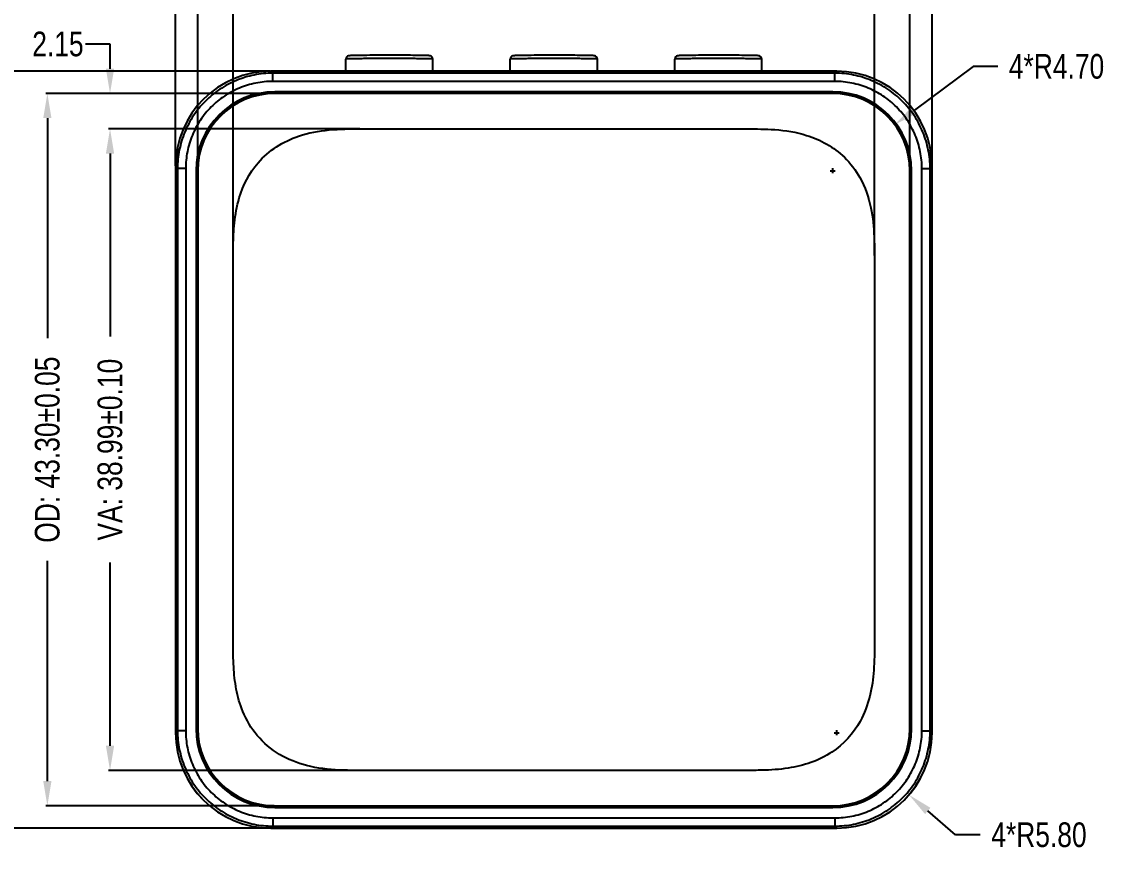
# Model space of a CAD drawing. Header units: inches. Extents: x -3 to 198, y -225 to -95.
# Drawn here: x 30.9 to 97.5, y -189.2 to -138.8 of the extents above; entities that cross this region are included whole.
import ezdxf

# ---------------------------------------------------------------- set-up
doc = ezdxf.new("R2010")
doc.units = ezdxf.units.IN
doc.header["$LTSCALE"] = 1.21
doc.header["$MEASUREMENT"] = 0
doc.header["$PDMODE"] = 3
doc.header["$PDSIZE"] = 0.3125
doc.layers.get('0').update_dxf_attribs({"linetype": 'CONTINUOUS'})
doc.layers.get('Defpoints').update_dxf_attribs({"linetype": 'CONTINUOUS'})
doc.layers.add('DIM', color=3, linetype='CONTINUOUS')
doc.styles.get("Standard").update_dxf_attribs({"font": 'txt', "width": 0.8})
doc.dimstyles.get("Standard").update_dxf_attribs({"dimtxt": 0.15625, "dimasz": 0.1875, "dimexe": 0.125, "dimexo": 0.0625, "dimgap": 0.09, "dimtad": 0, "dimtih": 1, "dimtoh": 1, "dimzin": 4, "dimdsep": 46, "dimtxsty": 'STANDARD', "dimblk": '_FILLED', "dimblk1": '_FILLED', "dimblk2": '_FILLED', "dimcen": 0.09, "dimazin": 1, "dimtp": 0.01, "dimtm": 0.01, "dimtfac": 1, "dimtofl": 0, "dimtmove": 0, "dimatfit": 3, "dimldrblk": '_FILLED', "dimfxl": 1, "dimtolj": 1, "dimtzin": 4, "dimarcsym": 0})

# ---------------------------------------------------------------- blocks, each defined once
blk = doc.blocks.new('_FILLED')
at = {"color": 0, "linetype": 'ByBlock'}
blk.add_solid([(0, 0), (-1, 0.167), (-1, -0.167)], dxfattribs=at)
blk = doc.blocks.new('*D34')
at = {"layer": 'Defpoints', "color": 0}
for p in [(82.697, -136.637), (43.707, -153.075), (82.697, -153.075)]:
    blk.add_point(p, dxfattribs=at)
at = {"layer": 'DIM', "color": 0, "lineweight": -2}
for p, q in [((43.707, -153.028), (43.707, -136.543)), ((45.207, -136.637), (56.334, -136.637)), ((81.197, -136.637), (70.069, -136.637)), ((82.697, -153.028), (82.697, -136.543))]:
    blk.add_line(p, q, dxfattribs=at)
at = {"layer": 'DIM', "color": 0, "lineweight": -2, "xscale": 1.5, "yscale": 1.5, "zscale": 1.5, "rotation": 180}
blk.add_blockref('_FILLED', (43.707, -136.637), dxfattribs=at)
at = {"layer": 'DIM', "color": 0, "lineweight": -2, "xscale": 1.5, "yscale": 1.5, "zscale": 1.5}
blk.add_blockref('_FILLED', (82.697, -136.637), dxfattribs=at)
at = {"layer": 'DIM', "color": 0, "insert": (63.202, -136.637), "char_height": 1.5, "attachment_point": 5}
blk.add_mtext('\\A1;VA: 38.99%%p0.10', dxfattribs=at)
blk = doc.blocks.new('*D35')
at = {"layer": 'Defpoints', "color": 0}
for p in [(51.456, -145.327), (36.218, -184.317), (51.456, -184.317)]:
    blk.add_point(p, dxfattribs=at)
at = {"layer": 'DIM', "color": 0, "lineweight": -2}
for p, q in [((51.409, -145.327), (36.124, -145.327)), ((36.218, -146.827), (36.218, -157.954)), ((36.218, -182.817), (36.218, -171.689)), ((51.409, -184.317), (36.124, -184.317))]:
    blk.add_line(p, q, dxfattribs=at)
at = {"layer": 'DIM', "color": 0, "lineweight": -2, "xscale": 1.5, "yscale": 1.5, "zscale": 1.5}
for p, rotation in [((36.218, -145.327), 90), ((36.218, -184.317), 270)]:
    blk.add_blockref('_FILLED', p, dxfattribs=dict(at, rotation=rotation))
at = {"layer": 'DIM', "color": 0, "insert": (36.218, -164.822), "char_height": 1.5, "attachment_point": 5, "rotation": 90}
blk.add_mtext('\\A1;VA: 38.99%%p0.10', dxfattribs=at)
blk = doc.blocks.new('*D36')
at = {"layer": 'Defpoints', "color": 0}
for p in [(46.247, -143.172), (32.408, -186.472), (46.247, -186.472)]:
    blk.add_point(p, dxfattribs=at)
at = {"layer": 'DIM', "color": 0, "lineweight": -2}
for p, q in [((46.2, -143.172), (32.315, -143.172)), ((32.408, -144.672), (32.408, -158.054)), ((32.408, -184.972), (32.408, -171.589)), ((46.2, -186.472), (32.315, -186.472))]:
    blk.add_line(p, q, dxfattribs=at)
at = {"layer": 'DIM', "color": 0, "lineweight": -2, "xscale": 1.5, "yscale": 1.5, "zscale": 1.5}
for p, rotation in [((32.408, -143.172), 90), ((32.408, -186.472), 270)]:
    blk.add_blockref('_FILLED', p, dxfattribs=dict(at, rotation=rotation))
at = {"layer": 'DIM', "color": 0, "insert": (32.408, -164.822), "char_height": 1.5, "attachment_point": 5, "rotation": 90}
blk.add_mtext('\\A1;OD: 43.30%%p0.05', dxfattribs=at)
blk = doc.blocks.new('*D37')
at = {"layer": 'Defpoints', "color": 0}
for p in [(84.852, -133.686), (41.552, -147.867), (84.852, -147.867)]:
    blk.add_point(p, dxfattribs=at)
at = {"layer": 'DIM', "color": 0, "lineweight": -2}
for p, q in [((41.552, -147.82), (41.552, -133.592)), ((43.052, -133.686), (56.434, -133.686)), ((83.352, -133.686), (69.969, -133.686)), ((84.852, -147.82), (84.852, -133.592))]:
    blk.add_line(p, q, dxfattribs=at)
at = {"layer": 'DIM', "color": 0, "lineweight": -2, "xscale": 1.5, "yscale": 1.5, "zscale": 1.5, "rotation": 180}
blk.add_blockref('_FILLED', (41.552, -133.686), dxfattribs=at)
at = {"layer": 'DIM', "color": 0, "lineweight": -2, "xscale": 1.5, "yscale": 1.5, "zscale": 1.5}
blk.add_blockref('_FILLED', (84.852, -133.686), dxfattribs=at)
at = {"layer": 'DIM', "color": 0, "insert": (63.202, -133.686), "char_height": 1.5, "attachment_point": 5}
blk.add_mtext('\\A1;OD: 43.30%%p0.05', dxfattribs=at)
blk = doc.blocks.new('*D39')
at = {"layer": 'Defpoints', "color": 0}
for p in [(40.202, -130.229), (40.202, -147.621), (86.202, -147.62)]:
    blk.add_point(p, dxfattribs=at)
at = {"layer": 'DIM', "color": 0, "lineweight": -2}
for p, q in [((40.202, -147.575), (40.202, -130.135)), ((41.702, -130.229), (60.934, -130.229)), ((84.702, -130.229), (65.469, -130.229)), ((86.202, -147.573), (86.202, -130.135))]:
    blk.add_line(p, q, dxfattribs=at)
at = {"layer": 'DIM', "color": 0, "lineweight": -2, "xscale": 1.5, "yscale": 1.5, "zscale": 1.5, "rotation": 180}
blk.add_blockref('_FILLED', (40.202, -130.229), dxfattribs=at)
at = {"layer": 'DIM', "color": 0, "lineweight": -2, "xscale": 1.5, "yscale": 1.5, "zscale": 1.5}
blk.add_blockref('_FILLED', (86.202, -130.229), dxfattribs=at)
at = {"layer": 'DIM', "color": 0, "insert": (63.202, -130.229), "char_height": 1.5, "attachment_point": 5}
blk.add_mtext('\\A1;46.00', dxfattribs=at)
blk = doc.blocks.new('*D40')
at = {"layer": 'Defpoints', "color": 0}
for p in [(46.001, -141.822), (28.614, -187.822), (46, -187.822)]:
    blk.add_point(p, dxfattribs=at)
at = {"layer": 'DIM', "color": 0, "lineweight": -2}
for p, q in [((45.955, -141.822), (28.521, -141.822)), ((28.614, -143.322), (28.614, -162.554)), ((28.614, -186.322), (28.614, -167.089)), ((45.953, -187.822), (28.521, -187.822))]:
    blk.add_line(p, q, dxfattribs=at)
at = {"layer": 'DIM', "color": 0, "lineweight": -2, "xscale": 1.5, "yscale": 1.5, "zscale": 1.5}
for p, rotation in [((28.614, -141.822), 90), ((28.614, -187.822), 270)]:
    blk.add_blockref('_FILLED', p, dxfattribs=dict(at, rotation=rotation))
at = {"layer": 'DIM', "color": 0, "insert": (28.614, -164.822), "char_height": 1.5, "attachment_point": 5, "rotation": 90}
blk.add_mtext('\\A1;46.00', dxfattribs=at)
blk = doc.blocks.new('*D41')
at = {"layer": 'Defpoints', "color": 0}
for p in [(36.218, -143.172), (46.247, -143.172), (51.456, -145.327)]:
    blk.add_point(p, dxfattribs=at)
at = {"layer": 'DIM', "color": 0, "lineweight": -2}
for p, q in [((36.218, -140.172), (34.718, -140.172)), ((36.218, -141.672), (36.218, -140.172)), ((46.2, -143.172), (36.124, -143.172)), ((51.409, -145.327), (36.124, -145.327)), ((36.218, -146.827), (36.218, -148.327))]:
    blk.add_line(p, q, dxfattribs=at)
at = {"layer": 'DIM', "color": 0, "lineweight": -2, "xscale": 1.5, "yscale": 1.5, "zscale": 1.5}
for p, rotation in [((36.218, -143.172), 270), ((36.218, -145.327), 90)]:
    blk.add_blockref('_FILLED', p, dxfattribs=dict(at, rotation=rotation))
at = {"layer": 'DIM', "color": 0, "insert": (33.05, -140.172), "char_height": 1.5, "attachment_point": 5}
blk.add_mtext('\\A1;2.15', dxfattribs=at)
blk = doc.blocks.new('*D43')
at = {"layer": 'Defpoints', "color": 0}
for p in [(80.405, -182.025), (84.801, -185.804)]:
    blk.add_point(p, dxfattribs=at)
at = {"layer": 'DIM', "color": 0, "lineweight": -2}
for p, q in [((80.256, -182.025), (80.553, -182.025)), ((80.405, -182.173), (80.405, -181.876)), ((87.632, -188.238), (85.938, -186.781)), ((89.132, -188.238), (87.632, -188.238))]:
    blk.add_line(p, q, dxfattribs=at)
at = {"layer": 'DIM', "color": 0, "lineweight": -2, "xscale": 1.5, "yscale": 1.5, "zscale": 1.5, "rotation": 139.3158601987637}
blk.add_blockref('_FILLED', (84.801, -185.804), dxfattribs=at)
at = {"layer": 'DIM', "color": 0, "insert": (92.7, -188.238), "char_height": 1.5, "attachment_point": 5}
blk.add_mtext('\\A1;4*R5.80', dxfattribs=at)
blk = doc.blocks.new('*D45')
at = {"layer": 'Defpoints', "color": 0}
for p in [(83.929, -145.071), (80.157, -147.867)]:
    blk.add_point(p, dxfattribs=at)
at = {"layer": 'DIM', "color": 0, "lineweight": -2}
for p, q in [((88.7, -141.533), (85.134, -144.177)), ((90.2, -141.533), (88.7, -141.533)), ((80.157, -148.015), (80.157, -147.718)), ((80.008, -147.867), (80.305, -147.867))]:
    blk.add_line(p, q, dxfattribs=at)
at = {"layer": 'DIM', "color": 0, "lineweight": -2, "xscale": 1.5, "yscale": 1.5, "zscale": 1.5, "rotation": 216.550944716097}
blk.add_blockref('_FILLED', (83.929, -145.071), dxfattribs=at)
at = {"layer": 'DIM', "color": 0, "insert": (93.768, -141.533), "char_height": 1.5, "attachment_point": 5}
blk.add_mtext('\\A1;4*R4.70', dxfattribs=at)

msp = doc.modelspace()

# ---------------------------------------------------------------- linework, layer by layer
at = {"color": 7, "linetype": 'Continuous'}
for p, q in [((50.552, -141.822), (50.552, -141.082)), ((55.852, -141.822), (55.852, -141.082)), ((60.552, -141.822), (60.552, -141.082)), ((65.852, -141.822), (65.852, -141.082)), ((70.552, -141.822), (70.552, -141.082)), ((75.852, -141.822), (75.852, -141.082)), ((46.118, -141.94), (46, -141.822)), ((80.404, -141.822), (46, -141.822)), ((80.286, -141.94), (80.404, -141.822)), ((46.118, -142.44), (46.118, -141.94)), ((80.286, -141.94), (46.118, -141.94)), ((80.286, -142.44), (46.118, -142.44)), ((80.286, -142.44), (80.286, -141.94)), ((46.247, -143.068), (46.247, -143.092)), ((80.157, -143.068), (46.247, -143.068)), ((80.157, -143.092), (46.247, -143.092)), ((80.157, -143.068), (80.157, -143.092)), ((80.157, -143.172), (46.247, -143.172)), ((51.456, -145.327), (74.949, -145.327)), ((40.202, -147.62), (40.202, -182.024)), ((40.32, -147.738), (40.202, -147.62)), ((40.32, -147.738), (40.32, -181.906)), ((40.82, -147.738), (40.32, -147.738)), ((40.82, -147.738), (40.82, -181.906)), ((85.584, -147.738), (86.084, -147.738)), ((85.584, -181.906), (85.584, -147.738)), ((86.084, -147.738), (86.202, -147.62)), ((86.084, -181.906), (86.084, -147.738)), ((86.202, -182.024), (86.202, -147.62)), ((41.448, -147.867), (41.448, -181.777)), ((41.472, -147.867), (41.448, -147.867)), ((41.467, -150.822), (41.467, -148.322)), ((41.552, -148.322), (41.467, -148.322)), ((41.472, -147.867), (41.472, -148.322)), ((41.552, -147.867), (41.552, -181.777)), ((84.852, -181.777), (84.852, -147.867)), ((84.956, -147.867), (84.932, -147.867)), ((84.932, -181.777), (84.932, -147.867)), ((84.956, -181.777), (84.956, -147.867)), ((41.493, -150.848), (41.467, -150.822)), ((41.552, -150.822), (41.467, -150.822)), ((41.493, -150.848), (41.493, -172.796)), ((41.552, -150.848), (41.493, -150.848)), ((43.707, -176.568), (43.707, -153.075)), ((82.697, -153.076), (82.697, -176.568)), ((41.467, -172.822), (41.493, -172.796)), ((41.467, -180.822), (41.467, -172.822)), ((41.467, -172.822), (41.552, -172.822)), ((41.493, -172.796), (41.552, -172.796)), ((41.467, -180.822), (41.552, -180.822)), ((41.472, -180.822), (41.472, -181.777)), ((41.448, -181.777), (41.472, -181.777)), ((84.956, -181.777), (84.932, -181.777)), ((40.32, -181.906), (40.202, -182.024)), ((40.82, -181.906), (40.32, -181.906)), ((85.584, -181.906), (86.084, -181.906)), ((86.084, -181.906), (86.202, -182.024)), ((74.949, -184.317), (51.456, -184.317)), ((46.247, -186.472), (80.157, -186.472)), ((46.247, -186.551), (80.157, -186.551)), ((46.247, -186.576), (46.247, -186.551)), ((46.247, -186.576), (80.157, -186.576)), ((80.157, -186.576), (80.157, -186.551)), ((46.118, -187.704), (46, -187.822)), ((46.118, -187.204), (80.286, -187.204)), ((46.118, -187.204), (46.118, -187.704)), ((46.118, -187.704), (80.286, -187.704)), ((80.286, -187.204), (80.286, -187.704)), ((80.286, -187.704), (80.404, -187.822)), ((46, -187.822), (80.404, -187.822))]:
    msp.add_line(p, q, dxfattribs=at)
for points in [[(55.852, -141.082), (55.811, -140.96), (55.735, -140.9), (55.688, -140.884), (55.663, -140.88), (55.641, -140.878), (55.615, -140.876), (55.585, -140.874), (55.548, -140.872), (55.503, -140.871), (55.449, -140.869), (55.384, -140.867), (55.308, -140.865), (55.222, -140.864), (55.125, -140.862), (55.017, -140.86), (54.899, -140.859), (54.77, -140.857), (54.63, -140.856), (54.48, -140.854), (54.32, -140.853), (54.15, -140.852), (53.97, -140.851), (53.783, -140.851), (53.589, -140.85), (53.389, -140.85), (53.186, -140.85), (52.982, -140.85), (52.778, -140.85), (52.576, -140.851), (52.379, -140.852), (52.188, -140.853), (52.005, -140.854), (51.831, -140.855), (51.669, -140.857), (51.519, -140.859), (51.383, -140.86), (51.26, -140.862), (51.151, -140.864), (51.056, -140.866), (50.976, -140.868), (50.908, -140.87), (50.852, -140.873), (50.808, -140.875), (50.773, -140.877), (50.745, -140.88), (50.715, -140.884), (50.659, -140.904), (50.589, -140.965), (50.552, -141.082)], [(65.852, -141.082), (65.811, -140.96), (65.735, -140.9), (65.688, -140.884), (65.663, -140.88), (65.641, -140.878), (65.615, -140.876), (65.585, -140.874), (65.548, -140.872), (65.503, -140.871), (65.449, -140.869), (65.384, -140.867), (65.308, -140.865), (65.222, -140.864), (65.125, -140.862), (65.017, -140.86), (64.899, -140.859), (64.77, -140.857), (64.63, -140.856), (64.48, -140.854), (64.32, -140.853), (64.15, -140.852), (63.97, -140.851), (63.783, -140.851), (63.589, -140.85), (63.389, -140.85), (63.186, -140.85), (62.982, -140.85), (62.778, -140.85), (62.576, -140.851), (62.379, -140.852), (62.188, -140.853), (62.005, -140.854), (61.831, -140.855), (61.669, -140.857), (61.519, -140.859), (61.383, -140.86), (61.26, -140.862), (61.151, -140.864), (61.056, -140.866), (60.976, -140.868), (60.908, -140.87), (60.852, -140.873), (60.808, -140.875), (60.773, -140.877), (60.745, -140.88), (60.715, -140.884), (60.659, -140.904), (60.589, -140.965), (60.552, -141.082)], [(75.852, -141.082), (75.811, -140.96), (75.735, -140.9), (75.688, -140.884), (75.663, -140.88), (75.641, -140.878), (75.615, -140.876), (75.585, -140.874), (75.548, -140.872), (75.503, -140.871), (75.449, -140.869), (75.384, -140.867), (75.308, -140.865), (75.222, -140.864), (75.125, -140.862), (75.017, -140.86), (74.899, -140.859), (74.77, -140.857), (74.63, -140.856), (74.48, -140.854), (74.32, -140.853), (74.15, -140.852), (73.97, -140.851), (73.783, -140.851), (73.589, -140.85), (73.389, -140.85), (73.186, -140.85), (72.982, -140.85), (72.778, -140.85), (72.576, -140.851), (72.379, -140.852), (72.188, -140.853), (72.005, -140.854), (71.831, -140.855), (71.669, -140.857), (71.519, -140.859), (71.383, -140.86), (71.26, -140.862), (71.151, -140.864), (71.056, -140.866), (70.976, -140.868), (70.908, -140.87), (70.852, -140.873), (70.808, -140.875), (70.773, -140.877), (70.745, -140.88), (70.715, -140.884), (70.659, -140.904), (70.589, -140.965), (70.552, -141.082)]]:
    msp.add_lwpolyline(points, dxfattribs=at)
for centre, radius, start, end in [((46.247, -147.867), 4.799, 90, 180), ((46.247, -147.867), 4.775, 90, 180), ((80.157, -147.867), 4.799, 0, 90), ((80.157, -147.867), 4.775, 0, 90), ((46.247, -147.867), 4.695, 90, 180), ((80.157, -147.867), 4.695, 0, 90), ((46.247, -181.777), 4.799, 180, 270), ((46.247, -181.777), 4.775, 180, 270), ((46.247, -181.777), 4.695, 180, 270), ((80.157, -181.777), 4.799, 270, 0), ((80.157, -181.777), 4.775, 270, 0), ((80.157, -181.777), 4.695, 270, 0)]:
    msp.add_arc(centre, radius, start, end, dxfattribs=at)
for centre, major_axis, ratio, start_param, end_param in [((46.002, -147.622), (4.102, -4.102), 0.999829, 2.35628, 3.926905), ((46.004, -147.624), (-4.104, 4.104), 0.999315, -0.785056, 0.785056), ((80.401, -147.622), (-4.102, -4.102), 0.999829, 2.35628, 3.926905), ((80.4, -147.624), (4.104, 4.104), 0.999315, -0.785056, 0.785056), ((46.002, -182.021), (4.102, 4.102), 0.999829, 2.35628, 3.926905), ((46.004, -182.02), (4.104, 4.104), 0.999315, -3.926648, -2.356537), ((80.401, -182.021), (-4.102, 4.102), 0.999829, 2.35628, 3.926905), ((80.4, -182.02), (4.104, -4.104), 0.999315, -0.785056, 0.785056)]:
    msp.add_ellipse(centre, major_axis=major_axis, ratio=ratio, start_param=start_param, end_param=end_param, dxfattribs=at)
for points, knots in [([(55.852, -141.082), (55.852, -141.081), (55.846, -141.08), (55.838, -141.078), (55.821, -141.077), (55.799, -141.075), (55.77, -141.074), (55.72, -141.072), (55.642, -141.069), (55.532, -141.066), (55.398, -141.064), (55.244, -141.061), (55.069, -141.059), (54.877, -141.057), (54.59, -141.054), (54.202, -141.052), (53.71, -141.05), (53.2, -141.05), (52.689, -141.05), (52.199, -141.052), (51.811, -141.054), (51.525, -141.057), (51.333, -141.059), (51.159, -141.061), (51.005, -141.064), (50.872, -141.066), (50.761, -141.069), (50.683, -141.072), (50.633, -141.074), (50.605, -141.075), (50.583, -141.077), (50.566, -141.078), (50.558, -141.08), (50.552, -141.081), (50.552, -141.082)], [0, 0, 0, 0, 0.000671, 0.002499, 0.005514, 0.009716, 0.015097, 0.021643, 0.038175, 0.059154, 0.084388, 0.113632, 0.146609, 0.183005, 0.22246, 0.309011, 0.402884, 0.500455, 0.597975, 0.691702, 0.778043, 0.817396, 0.853693, 0.886587, 0.915762, 0.94094, 0.96188, 0.978384, 0.984921, 0.990294, 0.994491, 0.997504, 0.999329, 1, 1, 1, 1]), ([(65.852, -141.082), (65.852, -141.081), (65.846, -141.08), (65.838, -141.078), (65.821, -141.077), (65.799, -141.075), (65.77, -141.074), (65.72, -141.072), (65.642, -141.069), (65.532, -141.066), (65.398, -141.064), (65.244, -141.061), (65.069, -141.059), (64.877, -141.057), (64.59, -141.054), (64.202, -141.052), (63.71, -141.05), (63.2, -141.05), (62.689, -141.05), (62.199, -141.052), (61.811, -141.054), (61.525, -141.057), (61.333, -141.059), (61.159, -141.061), (61.005, -141.064), (60.872, -141.066), (60.761, -141.069), (60.683, -141.072), (60.633, -141.074), (60.605, -141.075), (60.583, -141.077), (60.566, -141.078), (60.558, -141.08), (60.552, -141.081), (60.552, -141.082)], [0, 0, 0, 0, 0.000671, 0.002499, 0.005514, 0.009716, 0.015097, 0.021643, 0.038175, 0.059154, 0.084388, 0.113632, 0.146609, 0.183005, 0.22246, 0.309011, 0.402884, 0.500455, 0.597975, 0.691702, 0.778043, 0.817396, 0.853693, 0.886587, 0.915762, 0.94094, 0.96188, 0.978384, 0.984921, 0.990294, 0.994491, 0.997504, 0.999329, 1, 1, 1, 1]), ([(75.852, -141.082), (75.852, -141.081), (75.846, -141.08), (75.838, -141.078), (75.821, -141.077), (75.799, -141.075), (75.77, -141.074), (75.72, -141.072), (75.642, -141.069), (75.532, -141.066), (75.398, -141.064), (75.244, -141.061), (75.069, -141.059), (74.877, -141.057), (74.59, -141.054), (74.202, -141.052), (73.71, -141.05), (73.2, -141.05), (72.689, -141.05), (72.199, -141.052), (71.811, -141.054), (71.525, -141.057), (71.333, -141.059), (71.159, -141.061), (71.005, -141.064), (70.872, -141.066), (70.761, -141.069), (70.683, -141.072), (70.633, -141.074), (70.605, -141.075), (70.583, -141.077), (70.566, -141.078), (70.558, -141.08), (70.552, -141.081), (70.552, -141.082)], [0, 0, 0, 0, 0.000671, 0.002499, 0.005514, 0.009716, 0.015097, 0.021643, 0.038175, 0.059154, 0.084388, 0.113632, 0.146609, 0.183005, 0.22246, 0.309011, 0.402884, 0.500455, 0.597975, 0.691702, 0.778043, 0.817396, 0.853693, 0.886587, 0.915762, 0.94094, 0.96188, 0.978384, 0.984921, 0.990294, 0.994491, 0.997504, 0.999329, 1, 1, 1, 1]), ([(46.118, -141.94), (45.739, -141.94), (44.979, -142.015), (43.884, -142.347), (42.875, -142.887), (41.99, -143.613), (41.265, -144.497), (40.727, -145.506), (40.395, -146.6), (40.32, -147.359), (40.32, -147.738)], [0, 0, 0, 0, 0.125071, 0.250159, 0.375206, 0.500218, 0.625183, 0.750116, 0.875039, 1, 1, 1, 1]), ([(46.118, -142.44), (45.772, -142.44), (45.077, -142.508), (44.076, -142.812), (43.154, -143.305), (42.346, -143.968), (41.683, -144.776), (41.191, -145.698), (40.888, -146.698), (40.82, -147.392), (40.82, -147.738)], [0, 0, 0, 0, 0.125071, 0.250159, 0.375206, 0.500218, 0.625183, 0.750116, 0.875039, 1, 1, 1, 1]), ([(86.084, -147.738), (86.084, -147.359), (86.009, -146.599), (85.677, -145.504), (85.137, -144.494), (84.411, -143.61), (83.526, -142.885), (82.518, -142.346), (81.424, -142.015), (80.664, -141.94), (80.286, -141.94)], [0, 0, 0, 0, 0.125071, 0.250159, 0.375206, 0.500218, 0.625183, 0.750116, 0.875039, 1, 1, 1, 1]), ([(85.584, -147.738), (85.584, -147.391), (85.516, -146.697), (85.212, -145.696), (84.719, -144.774), (84.055, -143.966), (83.247, -143.303), (82.325, -142.811), (81.326, -142.508), (80.632, -142.44), (80.286, -142.44)], [0, 0, 0, 0, 0.125071, 0.250159, 0.375206, 0.500218, 0.625183, 0.750116, 0.875039, 1, 1, 1, 1]), ([(43.707, -153.075), (43.707, -152.86), (43.707, -152.191), (43.754, -151.002), (44.063, -149.242), (45.142, -147.089), (47.33, -145.725), (49.568, -145.335), (50.823, -145.327), (51.456, -145.327)], [0, 0, 0, 0, 0.052361, 0.162085, 0.284103, 0.470993, 0.698488, 0.846126, 1, 1, 1, 1]), ([(74.949, -145.327), (75.505, -145.327), (76.709, -145.333), (78.804, -145.648), (80.7, -146.689), (81.962, -148.367), (82.543, -150.065), (82.694, -151.699), (82.698, -152.682), (82.697, -153.076)], [0, 0, 0, 0, 0.135228, 0.289433, 0.493858, 0.613048, 0.763621, 0.903996, 1, 1, 1, 1]), ([(51.456, -184.317), (51.027, -184.317), (49.94, -184.314), (48.242, -184.125), (46.482, -183.44), (45.104, -182.278), (44.265, -180.841), (43.859, -179.39), (43.71, -177.982), (43.707, -177.046), (43.707, -176.568)], [0, 0, 0, 0, 0.104158, 0.261704, 0.399631, 0.534993, 0.666349, 0.775801, 0.883453, 1, 1, 1, 1]), ([(82.697, -176.568), (82.697, -177.116), (82.693, -178.191), (82.471, -179.818), (81.802, -181.647), (80.146, -183.471), (77.841, -184.207), (76.079, -184.315), (75.25, -184.317), (74.949, -184.317)], [0, 0, 0, 0, 0.133286, 0.258403, 0.385582, 0.579926, 0.799455, 0.926798, 1, 1, 1, 1]), ([(40.32, -181.906), (40.32, -182.285), (40.395, -183.045), (40.727, -184.14), (41.267, -185.149), (41.993, -186.033), (42.877, -186.758), (43.886, -187.297), (44.98, -187.629), (45.739, -187.704), (46.118, -187.704)], [0, 0, 0, 0, 0.125071, 0.250159, 0.375206, 0.500218, 0.625183, 0.750116, 0.875039, 1, 1, 1, 1]), ([(40.82, -181.906), (40.82, -182.252), (40.888, -182.947), (41.192, -183.947), (41.685, -184.87), (42.349, -185.677), (43.157, -186.34), (44.078, -186.832), (45.078, -187.136), (45.772, -187.204), (46.118, -187.204)], [0, 0, 0, 0, 0.125071, 0.250159, 0.375206, 0.500218, 0.625183, 0.750116, 0.875039, 1, 1, 1, 1]), ([(80.286, -187.704), (80.665, -187.704), (81.425, -187.629), (82.52, -187.296), (83.529, -186.757), (84.413, -186.031), (85.139, -185.146), (85.677, -184.138), (86.009, -183.044), (86.084, -182.284), (86.084, -181.906)], [0, 0, 0, 0, 0.125071, 0.250159, 0.375206, 0.500218, 0.625183, 0.750116, 0.875039, 1, 1, 1, 1]), ([(80.286, -187.204), (80.632, -187.204), (81.327, -187.135), (82.328, -186.832), (83.25, -186.338), (84.058, -185.675), (84.72, -184.867), (85.213, -183.945), (85.516, -182.946), (85.584, -182.252), (85.584, -181.906)], [0, 0, 0, 0, 0.125071, 0.250159, 0.375206, 0.500218, 0.625183, 0.750116, 0.875039, 1, 1, 1, 1])]:
    msp.add_open_spline(points, degree=3, knots=knots, dxfattribs=at)

# ---------------------------------------------------------------- dimensions: what is measured, and where the dimension line sits
at = {"layer": 'DIM'}
for base, p1, p2, override, picture, middle in [((40.202, -130.229), (86.202, -147.62), (40.202, -147.621), {"dimscale": 0.75, "dimtxt": 2, "dimasz": 2, "dimtih": 0, "dimzin": 0, "dimcen": 0.198, "dimadec": 0, "dimazin": 0, "dimtp": 0, "dimtm": 0, "dimtdec": 4, "dimtzin": 0}, '*D39', (63.202, -130.229)), ((84.852, -133.686), (41.552, -147.867), (84.852, -147.867), {"dimscale": 0.75, "dimtxt": 2, "dimasz": 2, "dimtih": 0, "dimzin": 0, "dimpost": 'OD: <>', "dimblk": '_FILLED', "dimcen": 0.198, "dimadec": 0, "dimazin": 0, "dimtol": 1, "dimtp": 0.05, "dimtm": 0.05, "dimtzin": 0}, '*D37', (63.202, -133.686)), ((82.697, -136.637), (43.707, -153.075), (82.697, -153.075), {"dimscale": 0.75, "dimtxt": 2, "dimasz": 2, "dimtih": 0, "dimzin": 0, "dimpost": 'VA: <>', "dimblk": '_FILLED', "dimcen": 0.198, "dimadec": 0, "dimazin": 0, "dimtol": 1, "dimtp": 0.1, "dimtm": 0.1, "dimtzin": 0}, '*D34', (63.202, -136.637))]:
    dim = msp.add_linear_dim(base=base, p1=p1, p2=p2, dimstyle='STANDARD', override=override, dxfattribs=at)
    dim.commit()
    dim.dimension.update_dxf_attribs({"geometry": picture, "text_midpoint": middle})
for base, p1, p2, override, picture, middle in [((36.2177, -143.1717), (51.4556, -145.3265), (46.2469, -143.1717), {"dimscale": 0.75, "dimtxt": 2, "dimasz": 2, "dimtih": 0, "dimzin": 0, "dimcen": 0.198, "dimadec": 0, "dimazin": 0, "dimtp": 0, "dimtm": 0, "dimtdec": 4, "dimtzin": 0}, '*D41', (33.0502, -140.1717)), ((28.614, -187.822), (46.001, -141.822), (46, -187.822), {"dimscale": 0.75, "dimtxt": 2, "dimasz": 2, "dimtih": 0, "dimzin": 0, "dimcen": 0.198, "dimadec": 0, "dimazin": 0, "dimtp": 0, "dimtm": 0, "dimtdec": 4, "dimtzin": 0}, '*D40', (28.614, -164.822)), ((32.408, -186.472), (46.247, -143.172), (46.247, -186.472), {"dimscale": 0.75, "dimtxt": 2, "dimasz": 2, "dimtih": 0, "dimzin": 0, "dimpost": 'OD: <>', "dimblk": '_FILLED', "dimcen": 0.198, "dimadec": 0, "dimazin": 0, "dimtol": 1, "dimtp": 0.05, "dimtm": 0.05, "dimtzin": 0}, '*D36', (32.408, -164.822)), ((36.218, -184.317), (51.456, -145.327), (51.456, -184.317), {"dimscale": 0.75, "dimtxt": 2, "dimasz": 2, "dimtih": 0, "dimzin": 0, "dimpost": 'VA: <>', "dimblk": '_FILLED', "dimcen": 0.198, "dimadec": 0, "dimazin": 0, "dimtol": 1, "dimtp": 0.1, "dimtm": 0.1, "dimtzin": 0}, '*D35', (36.218, -164.822))]:
    dim = msp.add_linear_dim(base=base, p1=p1, p2=p2, angle=90, dimstyle='STANDARD', override=override, dxfattribs=at)
    dim.commit()
    dim.dimension.update_dxf_attribs({"geometry": picture, "text_midpoint": middle})
for center, mpoint, picture, middle in [((80.157, -147.867), (83.929, -145.071), '*D45', (88.7, -141.533)), ((80.405, -182.025), (84.801, -185.804), '*D43', (87.632, -188.238))]:
    dim = msp.add_radius_dim(center=center, mpoint=mpoint, dimstyle='STANDARD', override={"dimscale": 0.75, "dimtxt": 2, "dimasz": 2, "dimtih": 0, "dimzin": 0, "dimpost": '4*R<>', "dimcen": 0.198, "dimadec": 0, "dimazin": 0, "dimtp": 0, "dimtm": 0, "dimtdec": 4, "dimtzin": 0}, dxfattribs=at)
    dim.commit()
    dim.dimension.update_dxf_attribs({"geometry": picture, "text_midpoint": middle, "dimtype": 164})

doc.saveas('drawing.dxf')
